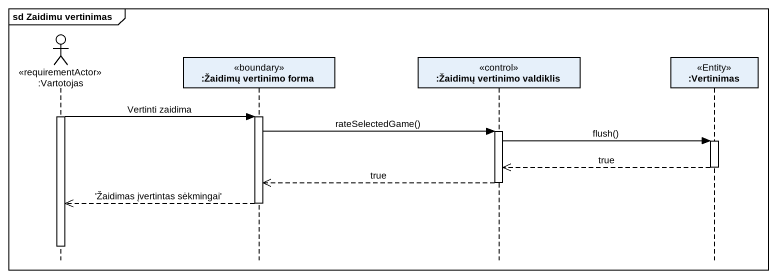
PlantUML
@startuml
mainframe sd Zaidimu vertinimas
hide footbox
actor ":Vartotojas" as Vartotojas <<requirementActor>>
participant ":Žaidimų vertinimo forma" as Žaidimų_vertinimo_forma <<boundary>>
participant ":Žaidimų vertinimo valdiklis" as Žaidimų_vertinimo_valdiklis <<control>>
participant ":Vertinimas" as Vertinimas <<Entity>>

activate Vartotojas
Vartotojas -> Žaidimų_vertinimo_forma : Vertinti zaidima
activate Žaidimų_vertinimo_forma
Žaidimų_vertinimo_forma -> Žaidimų_vertinimo_valdiklis : rateSelectedGame()
activate Žaidimų_vertinimo_valdiklis
Žaidimų_vertinimo_valdiklis -> Vertinimas : flush()
activate Vertinimas
Vertinimas -->> Žaidimų_vertinimo_valdiklis : true
deactivate Vertinimas
Žaidimų_vertinimo_valdiklis -->> Žaidimų_vertinimo_forma : true
deactivate Žaidimų_vertinimo_valdiklis
Žaidimų_vertinimo_forma -->> Vartotojas : 'Žaidimas įvertintas sėkmingai'
deactivate Žaidimų_vertinimo_forma
deactivate Vartotojas
@enduml
